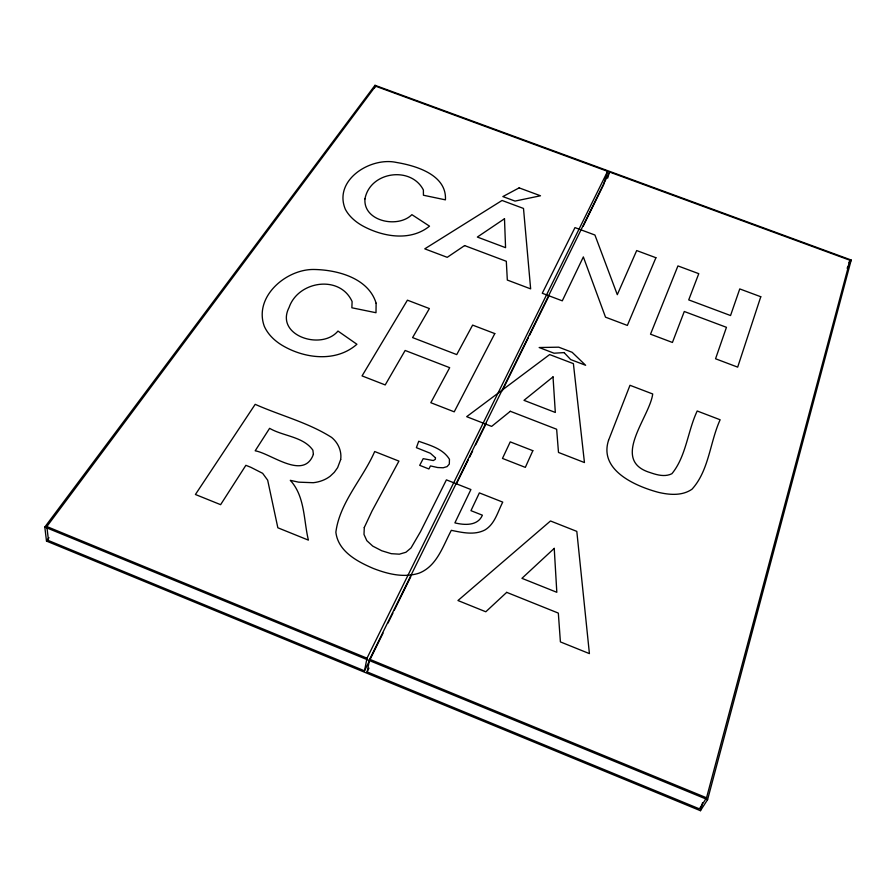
<?xml version="1.0" encoding="UTF-8"?>
<svg xmlns="http://www.w3.org/2000/svg" width="896" height="896" viewBox="0 0 896 896"><rect width="100%" height="100%" fill="white"/><g stroke="black" fill="none" stroke-linecap="round" stroke-linejoin="round"><path stroke-width="1.34" d="M374.674 87.853L374.998 85.299L851.2 260.03L707.594 799.646L700.426 810.701L46.502 541.083L44.8 527.061L374.998 85.299M364.504 670.824L367.013 658.19L607.589 171.326L375.536 86.162L46.838 526.546L48.507 540.557L364.504 670.824L383.04 633.147M367.125 671.899L369.656 659.277L609.493 172.021L850.046 260.288L706.541 797.787L699.395 808.853L367.125 671.899L368.973 668.125M700.426 810.701L702.598 802.592M607.589 171.326L603.568 184.822L583.184 226.262M607.656 178.158L609.493 172.021M387.979 623.101L392.93 613.054M394.162 610.546L410.838 576.632M456.546 483.706L468.283 459.85M469.526 457.33L472.606 451.058M475.698 444.774L486.203 423.427M502.264 390.779L528.203 338.027M529.446 335.518L548.598 296.587M848.882 262.64L850.046 260.288M847.123 268.229L851.2 260.03M46.502 541.083L48.989 537.712M46.838 526.546L367.013 658.19M369.656 659.277L706.541 797.787M44.8 527.061L707.594 799.646M376.118 303.218L375.995 312.726L351.87 307.787L352.106 301.571C340.032 274.602 298.29 280.739 289.106 307.418C274.579 335.395 321.474 350.963 337.971 331.061L356.91 344.266C336.493 362.208 305.917 358.826 283.707 346.226A51.699 36.982 6.5 0 1 264.275 326.222C253.702 297.046 285.578 269.494 313.264 269.472C336.874 269.662 368.458 277.85 376.118 303.218M364.28 527.509L364 534.453L366.822 540.669L372.758 546.123L381.797 550.782L391.294 553.683L399.347 554.176L405.922 552.261L411.018 547.96L420.47 531.742L446.41 479.864L470.904 489.541L454.899 522.872C464.386 525.224 477.814 526.12 482.384 515.189L470.96 510.664L479.371 492.89L502.746 502.118C497.717 511.784 494.894 524.093 484.859 530.006C474.32 535.427 462.269 532.56 451.315 530.331C442.982 545.944 437.013 566.115 419.059 573.16C403.939 578.054 387.878 574.078 373.531 568.534C357.482 561.714 338.117 551.544 335.866 532.213C339.718 502.253 362.958 478.576 374.685 451.528L398.922 461.104L372.008 511.034L364.28 527.509M435.478 457.822L435.344 459.312L433.339 460.555L423.192 458.662L419.698 465.338L428.893 468.966L430.472 465.92L437.64 467.533L443.173 467.768L447.07 466.614L449.31 464.083L449.456 459.312C442.96 448.571 429.778 445.278 418.723 441.258L416.394 447.664L430.394 453.286L435.478 457.822M364.963 198.89C363.115 221.278 397.824 228.726 411.891 214.659L429.52 226.162C410.659 241.438 383.723 236.97 363.731 226.464A46.984 30.979 9.7 0 1 345.33 209.238C333.155 180.197 370.474 156.654 396.491 162.456C416.114 165.726 446.936 174.888 445.424 199.853L423.427 195.238L423.382 189.974C410.995 165.749 370.014 171.539 364.963 198.89M608.518 440.406C598.797 470.355 635.555 486.214 658.448 492.352C669.491 494.928 682.181 496.037 691.992 489.216C709.083 470.434 709.901 442.176 720.138 419.765L697.2 410.995C687.669 431.054 686.19 456.355 671.899 473.704C664.933 477.21 657.059 474.981 650.126 472.584C609.952 460.354 649.768 417.312 652.702 393.971L629.989 385.291L608.518 440.406M760.782 296.744L737.677 367.136L715.557 358.77L726.454 327.32L684.286 311.494L672.426 342.462L650.518 334.186L677.936 265.922L698.768 273.672L688.722 299.891L730.542 315.538L739.76 288.926L760.782 296.744M313.387 454.35C303.822 480.682 271.219 453.522 255.181 450.811L269.606 428.333C283.259 436.307 303.33 436.509 312.883 450.184L313.387 454.35M340.682 459.536L337.635 467.622L334.298 472.315L330.187 476.202A31.685 24.786 5 0 1 313.286 482.709L298.603 482.16L290.304 480.334C305.122 496.474 303.565 520.139 308.392 540.12L277.85 527.789L267.669 480.178L262.64 473.323L250.869 467.32L245.874 465.315L220.618 504.672L195.418 494.491L255.192 404.331C280.504 415.61 308.101 422.453 331.632 437.427C338.173 442.814 341.858 451.035 340.682 459.536M655.917 257.723L627.357 325.427L605.517 317.173L583.352 256.928L562.285 300.832L542.27 293.261L574.974 227.606L594.922 235.021L617.299 294.672L636.686 250.566L655.917 257.723M532.84 450.688L525.325 467.376L502.477 458.427L510.238 441.874L532.84 450.688M494.794 333.581L454.227 411.824L430.819 402.707L449.68 367.685L405.138 350.47L385.213 384.933L362.051 375.906L407.422 300.171L429.386 308.571L412.586 337.602L456.736 354.603L472.618 325.102L494.794 333.581M506.699 592.357L485.8 611.778L457.957 600.533L550.491 520.979L576.811 531.384L589.411 653.621L560.403 641.906L558.331 613.099L506.699 592.357M554.232 548.374L521.942 578.334L556.819 592.301L554.232 548.374M510.328 411.286L491.635 426.395L466.67 416.674L549.662 354.57L573.395 363.642L584.45 462.56L558.488 452.446L556.651 429.251L510.328 411.286M553.022 376.891L523.981 400.344L555.318 412.462L553.022 376.891M464.61 245.582L447.227 257.331L424.76 248.842L502.051 200.469L523.499 208.443L530.645 288.87L507.326 280.056L506.307 261.285L464.61 245.582M504.493 218.736L477.344 237.059L505.568 247.666L504.493 218.736M519.142 187.869L502.869 196.571L515.021 201.085L540.49 195.776L519.142 187.869M564.11 352.598L554.042 353.214L539.168 347.525L558.723 347.178L572.13 352.296L585.637 365.288L570.685 359.576L564.11 352.598"/></g></svg>
